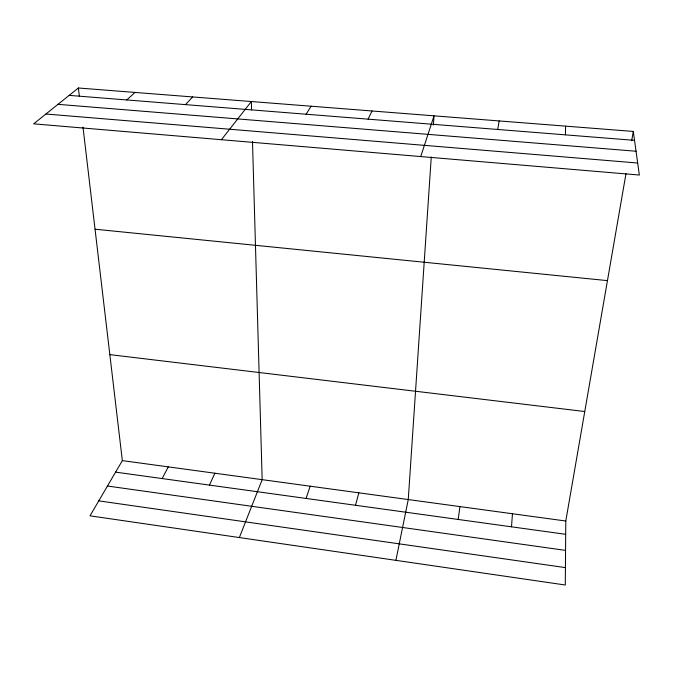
<?xml version="1.0" encoding="UTF-8"?>
<svg xmlns="http://www.w3.org/2000/svg" width="673" height="673" viewBox="0 0 673 673"><rect width="100%" height="100%" fill="white"/><g stroke="black" fill="none" stroke-linecap="round" stroke-linejoin="round"><path stroke-width="1.01" d="M625.991 173.642L565.791 521.011L565.286 585.005L90.014 515.821L122.343 460.618L83.006 127.172M565.438 134.852L565.572 126.137M431.267 156.986L408.259 499.559L395.901 560.348M433.412 125.094L434.035 115.84L420.734 156.565M511.505 526.816L512.464 513.743M458.178 519.455L459.953 506.601M497.709 129.468L499.164 120.938M631.695 140.699L633.301 131.437L78.388 87.995L33.65 123.84L639.35 175.047L633.301 131.437M355.521 505.272L358.835 492.829M306.097 498.441L310.144 486.192M239.361 537.559L262.167 479.664L252.493 141.473M209.446 485.09L214.88 473.22M368.106 119.155L372.009 110.986M162.176 478.562L168.275 466.877M306.08 114.217L311.128 106.216M221.417 139.715L251.349 101.539L251.593 109.943M185.454 104.618L192.655 96.946M126.785 99.949L135.012 92.428M69.184 95.373L634.538 140.354M57.987 104.34L636.044 151.24M45.915 114.015L637.684 163.017M95.044 229.215L607.45 280.624M109.834 354.629L584.761 411.523M122.343 460.618L565.791 521.011M115.596 472.135L565.69 534.303M107.461 486.024L565.556 550.388M98.771 500.872L565.421 567.608M78.388 87.995L79.355 96.247"/></g></svg>
